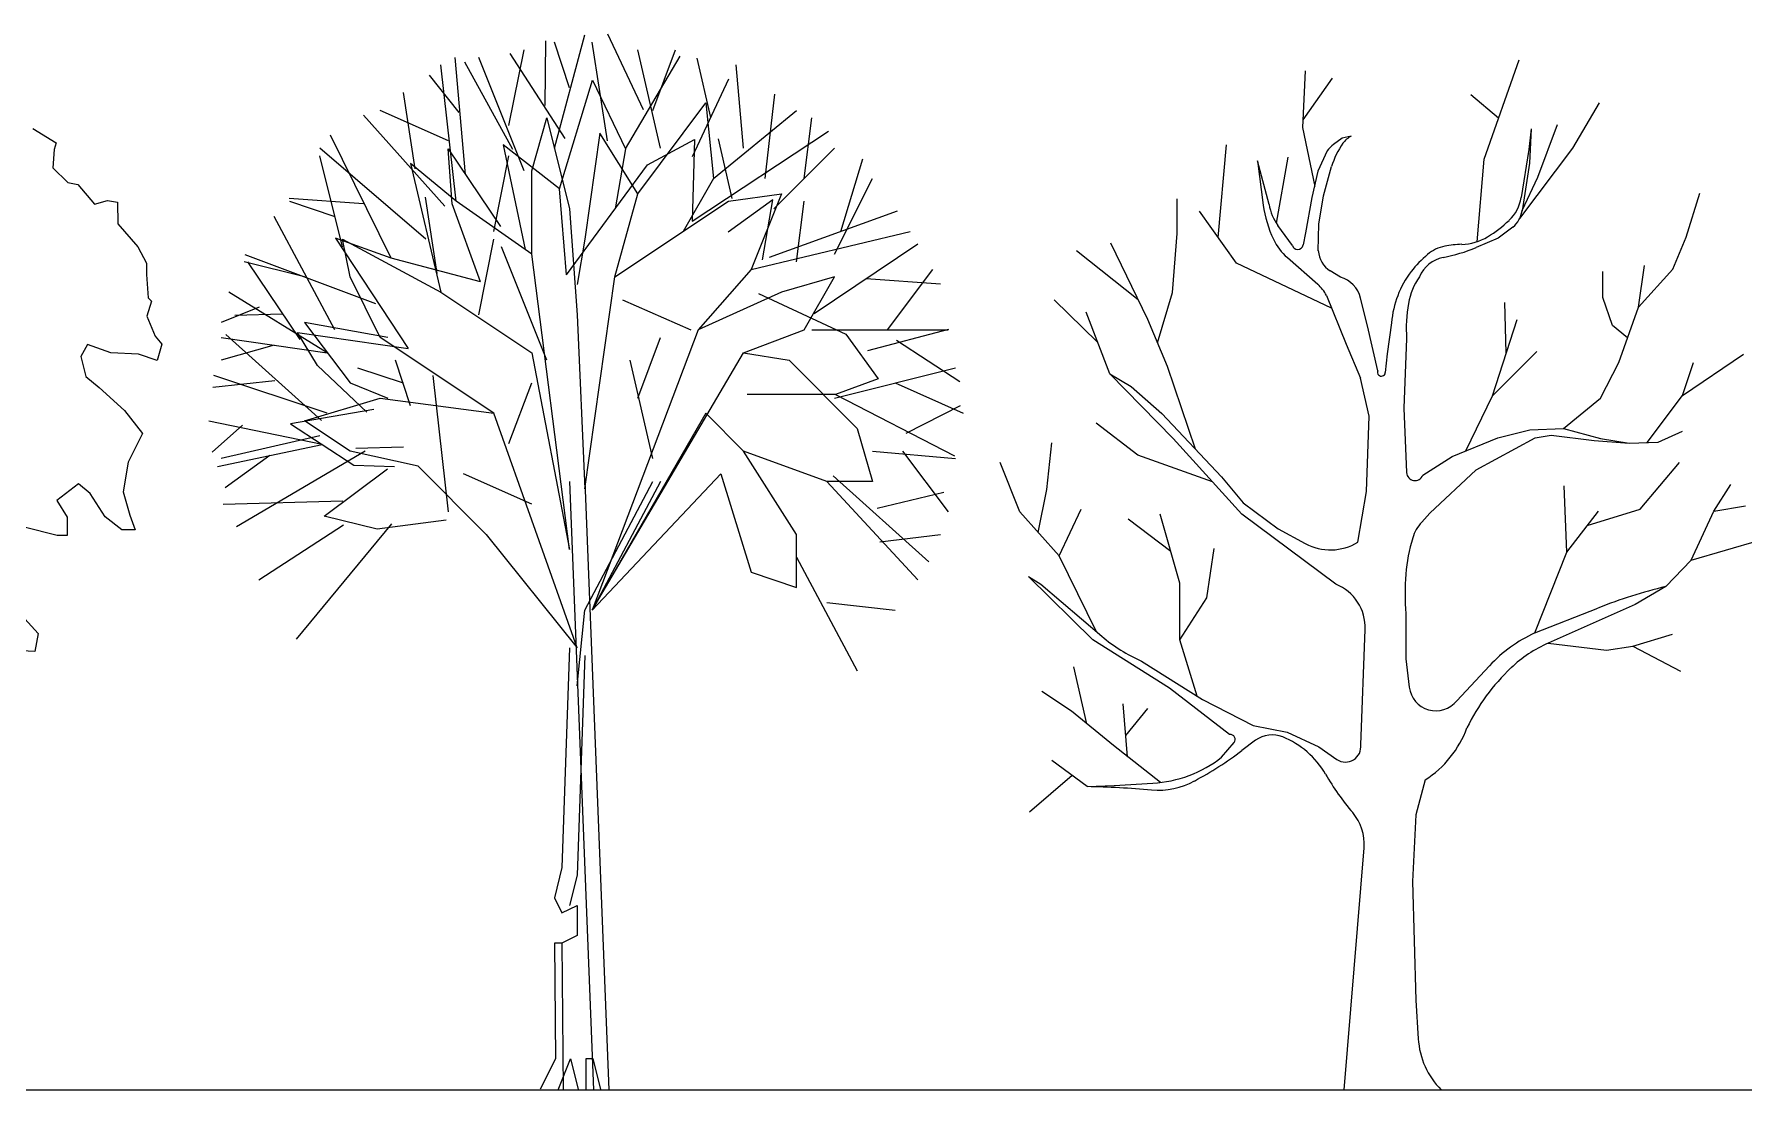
# Model space of a CAD drawing. Header units: millimetres. Extents: x 217.2 to 255.1, y 166.7 to 190.9.
# Drawn here: x 232.25 to 238.8, y 176.67 to 180.72 of the extents above; entities that cross this region are included whole.
import ezdxf

# ---------------------------------------------------------------- set-up
doc = ezdxf.new("R2010")
doc.units = ezdxf.units.MM
doc.layers.add('s', color=145, linetype='Continuous')
doc.layers.add('trees', color=104, linetype='Continuous')

msp = doc.modelspace()

# ---------------------------------------------------------------- linework, layer by layer
at = {"layer": 's', "color": 0}
msp.add_line((217.1888, 176.6733), (255.1288, 176.6733), dxfattribs=at)
at = {"layer": 'trees', "color": 97, "true_color": 0x25742c}
for p, q in [((234.0667, 180.3714), (234.1248, 180.6617)), ((234.2054, 180.4488), (234.2078, 180.6968)), ((234.299, 180.5165), (234.2409, 180.6908)), ((234.4442, 180.3133), (234.3861, 180.6908)), ((234.6184, 180.4294), (234.7055, 180.6617)), ((233.9004, 180.1832), (233.8605, 180.6322)), ((234.0814, 180.28), (233.8977, 180.6149)), ((234.1248, 180.1971), (233.9506, 180.6327)), ((234.8405, 180.4018), (234.7883, 180.63)), ((234.9668, 180.2843), (234.9378, 180.6037)), ((233.8755, 180.4214), (233.7613, 180.5652)), ((234.2601, 180.1288), (234.3865, 180.5456)), ((234.3865, 180.5456), (234.5131, 180.2826)), ((234.7711, 180.253), (234.9099, 180.5507)), ((233.8344, 180.3133), (233.5731, 180.4294)), ((232.24, 180.3605), (232.3294, 180.3049)), ((232.3223, 180.2795), (232.3174, 180.2087)), ((232.3294, 180.3049), (232.3223, 180.2795)), ((234.0442, 180.2974), (234.1287, 179.8955)), ((232.3174, 180.2087), (232.3741, 180.1528)), ((233.4279, 179.9068), (233.3408, 180.2552)), ((234.2875, 179.7988), (234.5974, 180.2207)), ((232.3741, 180.1528), (232.4123, 180.1459)), ((233.5084, 180.0715), (233.2231, 180.0913)), ((233.2247, 180.081), (233.3989, 180.0229)), ((233.4279, 179.9358), (233.8054, 179.7326)), ((235.2376, 179.6503), (235.6345, 179.9183)), ((233.2827, 179.7906), (233.0504, 179.8487)), ((235.4361, 179.7843), (235.7213, 179.7645)), ((233.3698, 179.5003), (232.9924, 179.7326)), ((233.1085, 179.6745), (232.9633, 179.6164)), ((235.2282, 179.5874), (235.7508, 179.5874)), ((235.4436, 179.5089), (235.7536, 179.5909)), ((235.5527, 179.5487), (235.7959, 179.39)), ((233.1666, 179.5293), (232.9633, 179.4712)), ((232.4435, 179.4095), (232.4946, 179.3663)), ((232.4946, 179.3663), (232.5915, 179.2782)), ((235.5476, 179.3841), (235.8089, 179.268)), ((235.59, 179.1914), (235.7984, 179.2982)), ((233.0448, 179.2229), (232.9282, 179.1187)), ((233.3408, 179.1809), (232.9633, 179.0938)), ((232.9481, 179.0641), (233.3499, 179.1486)), ((233.149, 179.1064), (232.9779, 178.9823)), ((235.4605, 179.1228), (235.7799, 179.0938)), ((232.1966, 178.4931), (232.2607, 178.4228)), ((232.2607, 178.4228), (232.2485, 178.3538)), ((232.2485, 178.3538), (232.1723, 178.3586))]:
    msp.add_line(p, q, dxfattribs=at)
at = {"layer": 'trees', "color": 84, "true_color": 0x2aaf18}
for p, q in [((234.2409, 180.2843), (234.3571, 180.7198)), ((234.5825, 180.4315), (234.446, 180.7217)), ((234.2823, 180.3223), (234.0714, 180.6472)), ((234.5131, 180.2826), (234.7238, 180.6375)), ((233.7069, 180.2055), (233.6621, 180.4982)), ((233.821, 180.0617), (233.5083, 180.4114)), ((233.7473, 179.9358), (233.3408, 180.2843)), ((233.8333, 180.2824), (234.0344, 179.9848)), ((234.5974, 180.2207), (234.7785, 180.3175)), ((235.083, 180.052), (235.3153, 180.2843)), ((235.3393, 179.9654), (235.4235, 180.2432)), ((233.4018, 179.94), (233.6798, 179.5159)), ((233.5557, 179.687), (233.0545, 179.8754)), ((233.2655, 179.5505), (233.0644, 179.8481)), ((235.5185, 179.5874), (235.6928, 179.8197)), ((235.112, 179.7326), (234.7926, 179.5874)), ((233.3474, 179.2404), (232.9802, 179.5702)), ((235.3153, 179.3261), (235.7799, 179.4422)), ((233.3499, 179.1486), (232.9158, 179.2378)), ((235.5766, 179.1228), (235.7508, 178.8905)), ((235.3098, 179.0276), (235.677, 178.6978)), ((235.2862, 179.0067), (235.6347, 178.6292)), ((233.4319, 178.8385), (233.107, 178.6276)), ((235.1701, 178.7163), (235.4024, 178.2807)), ((235.2862, 178.5421), (235.5476, 178.513))]:
    msp.add_line(p, q, dxfattribs=at)
at = {"layer": 'trees', "color": 64, "true_color": 0x78b116}
for p, q in [((234.6474, 180.2843), (234.5603, 180.6617)), ((233.8635, 180.081), (233.8054, 180.6037)), ((235.0489, 180.1687), (235.0861, 180.4912)), ((234.1538, 180.1971), (234.2119, 180.4004)), ((234.2119, 180.4004), (234.299, 180.052)), ((234.5603, 180.11), (234.8217, 180.4585)), ((234.8217, 180.4585), (234.8507, 180.1681)), ((234.8507, 180.1681), (235.1701, 180.4294)), ((235.1991, 180.1681), (235.2282, 180.4004)), ((233.6152, 179.8631), (233.3818, 180.3344)), ((234.4152, 180.3423), (234.3571, 179.9358)), ((234.5603, 180.11), (234.4152, 180.3423)), ((234.7687, 180.0049), (235.292, 180.3499)), ((233.8483, 180.0716), (233.8333, 180.2824)), ((234.2601, 180.1288), (234.0442, 180.2974)), ((234.5131, 180.2826), (234.4734, 180.0519)), ((234.7785, 180.3175), (234.7687, 180.0049)), ((234.9224, 180.0918), (234.8703, 180.32)), ((233.8635, 180.081), (233.6892, 180.2262)), ((233.6892, 180.2262), (233.8054, 179.7326)), ((234.0086, 179.9649), (234.0667, 180.2552)), ((234.1538, 179.8777), (234.1538, 180.1971)), ((234.8507, 180.1681), (234.7346, 179.9649)), ((235.3153, 179.8777), (235.4605, 180.1681)), ((233.7913, 179.8037), (233.7466, 180.0964)), ((234.1538, 179.8777), (233.8635, 180.081)), ((234.2875, 179.7988), (234.2601, 180.1288)), ((234.4732, 179.7906), (234.5603, 180.11)), ((234.4732, 179.7906), (234.9088, 180.081)), ((235.0787, 180.0868), (234.9076, 179.9628)), ((234.9088, 180.081), (235.112, 180.11)), ((235.112, 180.11), (234.9959, 179.8197)), ((235.0391, 179.8561), (235.0787, 180.0868)), ((235.1701, 179.8487), (235.1991, 180.081)), ((233.3989, 179.5874), (233.1666, 180.0229)), ((234.299, 180.052), (234.328, 179.6455)), ((235.0664, 179.866), (235.5575, 180.0448)), ((233.6152, 179.8631), (233.4018, 179.94)), ((234.9959, 179.8197), (235.6056, 179.9649)), ((233.457, 179.7906), (233.4279, 179.9358)), ((233.9506, 179.6455), (234.0086, 179.9358)), ((234.3571, 179.9358), (234.328, 179.7616)), ((233.9575, 179.7715), (233.6152, 179.8631)), ((235.3153, 179.7906), (235.112, 179.7326)), ((235.1991, 179.5874), (235.3153, 179.7906)), ((235.0243, 179.7271), (235.3592, 179.5709)), ((233.0149, 179.6447), (233.1985, 179.6497)), ((233.6021, 179.5583), (233.2827, 179.6164)), ((233.2827, 179.6164), (233.457, 179.3841)), ((232.9633, 179.5583), (233.3698, 179.5003)), ((233.2555, 179.5777), (233.6798, 179.5159)), ((233.3325, 179.4513), (233.2555, 179.5777)), ((234.0086, 179.268), (233.5731, 179.5583)), ((234.9668, 179.5003), (235.1991, 179.5874)), ((235.3592, 179.5709), (235.4833, 179.3998)), ((234.9668, 179.5003), (235.1411, 179.4712)), ((233.5211, 179.2727), (233.3325, 179.4513)), ((233.486, 179.4422), (233.6602, 179.3841)), ((233.6892, 179.297), (233.6312, 179.4712)), ((235.1411, 179.4712), (235.4024, 179.2099)), ((233.1688, 179.3917), (232.9306, 179.3668)), ((233.3698, 179.268), (232.9343, 179.4132)), ((233.457, 179.3841), (233.6021, 179.3261)), ((235.4833, 179.3998), (235.3196, 179.3402)), ((233.2827, 179.2389), (233.5731, 179.3261)), ((235.3196, 179.3402), (234.9797, 179.3401)), ((233.5484, 179.2826), (233.2284, 179.228)), ((233.2284, 179.228), (233.4715, 179.0693)), ((233.457, 179.1228), (233.2827, 179.2389)), ((235.4024, 179.2099), (235.4605, 179.0067)), ((233.515, 179.1228), (233.0214, 178.8324)), ((233.7183, 179.0647), (233.457, 179.1228)), ((233.4789, 179.1338), (233.6625, 179.1388)), ((235.2862, 179.0067), (234.9668, 179.1228)), ((235.1701, 178.8034), (234.9668, 179.1228)), ((233.3575, 178.8732), (233.6005, 179.0544)), ((233.4715, 179.0693), (233.6278, 179.0643)), ((234.8797, 179.0357), (234.9959, 178.6582)), ((235.4605, 179.0067), (235.2862, 179.0067)), ((235.4785, 178.9036), (235.734, 178.9657)), ((233.4294, 178.9303), (232.9705, 178.9178)), ((233.6155, 178.8436), (233.2509, 178.4019)), ((233.5609, 178.8237), (233.3575, 178.8732)), ((233.8263, 178.8585), (233.5609, 178.8237)), ((235.1701, 178.6001), (235.1701, 178.8034)), ((235.4895, 178.7744), (235.7218, 178.8034))]:
    msp.add_line(p, q, dxfattribs=at)
at = {"layer": 'trees', "color": 55, "true_color": 0x97922b}
for p, q in [((237.8076, 180.243), (237.9411, 180.6233)), ((237.1119, 180.3636), (237.1213, 180.5808)), ((237.1131, 180.3927), (237.2251, 180.5525)), ((237.1591, 180.137), (237.1119, 180.3636)), ((238.0128, 180.1734), (238.0881, 180.3757)), ((236.7873, 179.9416), (236.8191, 180.2975)), ((233.9575, 179.7715), (233.8483, 180.0716)), ((238.5823, 179.9427), (238.634, 180.1122)), ((236.4801, 179.703), (236.2431, 179.8914)), ((233.5731, 179.5583), (233.457, 179.7906)), ((234.3571, 178.9776), (234.4732, 179.7906)), ((236.3712, 179.4186), (236.2809, 179.6553)), ((238.5681, 179.3357), (238.8022, 179.4948)), ((233.5731, 179.3261), (234.0086, 179.268)), ((235.3196, 179.3402), (235.7761, 179.1047)), ((236.1298, 178.9755), (236.1487, 179.1549)), ((236.1771, 178.7206), (236.026, 178.8905)), ((238.6875, 178.8926), (238.8094, 178.9131)), ((234.9959, 178.6582), (235.1701, 178.6001)), ((236.1067, 178.6122), (236.3405, 178.4128)), ((238.3777, 178.3748), (238.5607, 178.2784)), ((236.2831, 178.0771), (236.2337, 178.2956)), ((236.2242, 178.1256), (236.1109, 178.2012)), ((236.3848, 177.9935), (236.2242, 178.1256)), ((236.2843, 177.836), (236.1487, 177.9367)), ((236.2275, 177.8782), (236.0638, 177.7384))]:
    msp.add_line(p, q, dxfattribs=at)
at = {"layer": 'trees', "color": 45, "true_color": 0xba8d4a}
for p, q in [((237.8626, 180.3996), (237.7563, 180.4897)), ((238.1468, 180.2842), (238.2497, 180.459)), ((237.9878, 180.3593), (237.9782, 180.2793)), ((237.9878, 180.3593), (237.9808, 180.2274)), ((237.205, 180.2745), (237.1686, 180.1969)), ((237.2631, 180.3229), (237.2292, 180.2987)), ((237.297, 180.3302), (237.2631, 180.3229)), ((237.9435, 180.0152), (238.1468, 180.2842)), ((236.9819, 180.0685), (236.9383, 180.2358)), ((236.9383, 180.2358), (236.9601, 180.066)), ((237.0103, 179.9968), (237.0552, 180.2502)), ((237.1904, 180.1024), (237.222, 180.2139)), ((236.6301, 179.9576), (236.6301, 180.0897)), ((237.1468, 180.0952), (237.1225, 179.9594)), ((236.8569, 179.8442), (236.7152, 180.0425)), ((238.5305, 179.8203), (238.5823, 179.9427)), ((236.5169, 179.627), (236.3753, 179.9198)), ((238.3987, 179.6745), (238.4223, 179.8345)), ((238.3987, 179.6745), (238.5305, 179.8203)), ((236.3246, 179.5407), (236.158, 179.7026)), ((236.5544, 179.538), (236.6113, 179.7309)), ((236.5925, 179.4476), (236.5169, 179.627)), ((238.3234, 179.4627), (238.3987, 179.6745)), ((236.6141, 179.1715), (236.3712, 179.4186)), ((236.3712, 179.4186), (236.4535, 179.3709)), ((236.6995, 179.1306), (236.5925, 179.4476)), ((238.5681, 179.3357), (238.6104, 179.4627)), ((236.026, 178.8905), (235.9504, 179.0793)), ((236.0968, 178.8108), (236.1298, 178.9755)), ((238.6875, 178.8926), (238.7532, 178.9941)), ((236.1771, 178.7206), (236.262, 178.9)), ((238.601, 178.705), (238.8651, 178.7812)), ((236.3205, 178.4299), (236.1771, 178.7206)), ((238.0012, 178.4256), (238.124, 178.7354)), ((236.3059, 178.3996), (236.059, 178.6425)), ((236.6007, 178.213), (236.3059, 178.3996)), ((238.2762, 178.3598), (238.3777, 178.3748)), ((238.3777, 178.3748), (238.5299, 178.4206)), ((236.5655, 177.8517), (236.3848, 177.9935)), ((236.2843, 177.836), (236.3885, 177.8403))]:
    msp.add_line(p, q, dxfattribs=at)
at = {"layer": 'trees', "color": 47, "true_color": 0x8d6a35}
for p, q in [((237.9782, 180.2793), (237.9491, 180.0952)), ((237.7798, 179.9258), (237.8076, 180.243)), ((237.9808, 180.2274), (237.9526, 180.0445)), ((237.1686, 180.1969), (237.1468, 180.0952)), ((237.9528, 180.0461), (238.0128, 180.1734)), ((237.1734, 179.9933), (237.1904, 180.1024)), ((236.6113, 179.7309), (236.6301, 179.9576)), ((237.0716, 179.9109), (237.0159, 179.9885)), ((237.1225, 179.9594), (237.1128, 179.9133)), ((237.1711, 179.8915), (237.1734, 179.9933)), ((237.9175, 179.9811), (237.8613, 179.9389)), ((234.2119, 179.4712), (234.0377, 179.9068)), ((237.8613, 179.9389), (237.7768, 179.9038)), ((234.9959, 179.8197), (234.7926, 179.5874)), ((237.222, 179.6711), (236.8569, 179.8442)), ((237.0523, 179.8648), (237.1686, 179.763)), ((237.2558, 179.7897), (237.217, 179.814)), ((238.2623, 179.7121), (238.2623, 179.811)), ((233.8054, 179.7326), (234.1538, 179.5003)), ((234.5023, 179.7035), (234.7636, 179.5874)), ((237.8922, 179.4993), (237.8862, 179.6931)), ((238.3, 179.604), (238.2623, 179.7121)), ((237.839, 179.3343), (237.9334, 179.627)), ((234.7926, 179.5874), (234.3861, 178.513)), ((234.5603, 179.3261), (234.6474, 179.5583)), ((238.3565, 179.5568), (238.3, 179.604)), ((234.3861, 178.513), (234.9668, 179.5003)), ((237.839, 179.3343), (238.0089, 179.5043)), ((234.6184, 179.0938), (234.5313, 179.4712)), ((238.2529, 179.3263), (238.3234, 179.4627)), ((233.8344, 178.8905), (233.7764, 179.4132)), ((234.0667, 179.1518), (234.1538, 179.3841)), ((236.4535, 179.3709), (236.5707, 179.2668)), ((237.7363, 179.1235), (237.839, 179.3343)), ((238.111, 179.2094), (238.2529, 179.3263)), ((238.4318, 179.1556), (238.5681, 179.3357)), ((234.328, 178.3679), (234.0086, 179.268)), ((234.8217, 179.268), (234.3861, 178.513)), ((234.9668, 179.1228), (234.8217, 179.268)), ((236.4792, 179.1077), (236.3185, 179.2304)), ((236.5707, 179.2668), (236.8002, 179.0242)), ((236.8783, 178.8811), (236.6141, 179.1715)), ((237.6844, 179.1021), (237.8591, 179.1741)), ((237.777, 179.0507), (238.0031, 179.1741)), ((237.8591, 179.1741), (237.9826, 179.2049)), ((237.9826, 179.2049), (238.111, 179.2094)), ((238.0031, 179.1741), (238.0647, 179.1844)), ((238.0647, 179.1844), (238.2292, 179.1638)), ((238.111, 179.2094), (238.2529, 179.171)), ((238.2292, 179.1638), (238.3628, 179.1535)), ((238.2529, 179.171), (238.3628, 179.1535)), ((238.3628, 179.1535), (238.474, 179.1568)), ((238.474, 179.1568), (238.5681, 179.1992)), ((236.7657, 179.0049), (236.4792, 179.1077)), ((233.9796, 178.8034), (233.7183, 179.0647)), ((234.1538, 178.9195), (233.8925, 179.0357)), ((234.3861, 178.513), (234.8797, 179.0357)), ((236.8002, 179.0242), (236.8828, 178.9244)), ((238.4055, 178.8999), (238.5566, 179.0793)), ((234.3571, 178.513), (234.6184, 179.0067)), ((234.6474, 179.0067), (234.3861, 178.513)), ((238.124, 178.7354), (238.114, 178.989)), ((236.8828, 178.9244), (237.017, 178.8246)), ((238.124, 178.7354), (238.2458, 178.8926)), ((238.2029, 178.8371), (238.4055, 178.8999)), ((238.601, 178.705), (238.6875, 178.8926)), ((236.6053, 178.7377), (236.4415, 178.8622)), ((236.6398, 178.6166), (236.5643, 178.8811)), ((233.9796, 178.8034), (234.328, 178.3679)), ((237.017, 178.8246), (237.1212, 178.7683)), ((236.7436, 178.5599), (236.772, 178.7489)), ((238.5041, 178.6035), (238.601, 178.705)), ((236.059, 178.6425), (236.1067, 178.6122)), ((236.6398, 178.3994), (236.6398, 178.6166)), ((238.5041, 178.6035), (238.3868, 178.5339)), ((234.328, 178.2227), (234.3571, 178.513)), ((236.6398, 178.3994), (236.7436, 178.5599)), ((238.0012, 178.4256), (238.2438, 178.5209)), ((238.3868, 178.5339), (238.0531, 178.3866)), ((234.299, 178.3679), (234.27, 177.5258)), ((236.7062, 178.1827), (236.6398, 178.3994)), ((238.0531, 178.3866), (238.2762, 178.3598)), ((234.3571, 178.3388), (234.328, 177.4968)), ((236.4923, 178.3175), (236.7264, 178.17)), ((237.7021, 178.1655), (237.8278, 178.2998)), ((236.8306, 178.0354), (236.6007, 178.213)), ((236.7264, 178.17), (236.9214, 178.0704)), ((236.4395, 177.9506), (236.4226, 178.154)), ((236.4327, 178.0321), (236.517, 178.1351)), ((236.9214, 178.0704), (237.0517, 178.0444)), ((236.8002, 177.9486), (236.8479, 178.0049)), ((236.9302, 178.0136), (236.8783, 177.9746)), ((236.3885, 177.8403), (236.5357, 177.849)), ((237.2702, 176.6733), (237.3465, 177.6019)), ((234.27, 177.5258), (234.2409, 177.4097)), ((234.328, 177.4968), (234.299, 177.3806)), ((237.5326, 177.4718), (237.5457, 177.0166)), ((234.2409, 177.4097), (234.27, 177.3516)), ((234.27, 177.3516), (234.328, 177.3806)), ((234.328, 177.3806), (234.328, 177.2645)), ((234.328, 177.2645), (234.27, 177.2354)), ((234.27, 177.2354), (234.2409, 177.2354)), ((234.2409, 177.2354), (234.245, 176.7914)), ((234.27, 177.2354), (234.2751, 176.6733)), ((237.5457, 177.0166), (237.5545, 176.8693)), ((234.245, 176.7914), (234.1869, 176.6753)), ((234.2558, 176.6733), (234.3031, 176.7914)), ((234.3031, 176.7914), (234.3321, 176.6753)), ((234.3902, 176.7914), (234.3611, 176.7914)), ((234.3611, 176.7914), (234.3611, 176.6753)), ((234.4192, 176.6753), (234.3902, 176.7914))]:
    msp.add_line(p, q, dxfattribs=at)
at = {"layer": 'trees', "color": 97, "true_color": 0x279b30}
for p, q in [((232.4123, 180.1459), (232.4764, 180.0702)), ((232.4764, 180.0702), (232.5271, 180.0833)), ((232.5271, 180.0833), (232.5652, 180.0781)), ((232.5652, 180.0781), (232.5659, 179.9947)), ((232.5659, 179.9947), (232.6428, 179.9064)), ((232.6428, 179.9064), (232.6759, 179.8431)), ((232.6759, 179.8431), (232.6763, 179.7996)), ((232.6763, 179.7996), (232.6824, 179.7107)), ((232.6952, 179.6981), (232.6775, 179.6399)), ((232.6824, 179.7107), (232.6952, 179.6981)), ((232.6775, 179.6399), (232.709, 179.564)), ((232.709, 179.564), (232.7346, 179.5333)), ((232.4498, 179.5311), (232.4247, 179.4855)), ((232.4247, 179.4855), (232.4435, 179.4095)), ((232.5389, 179.4991), (232.4498, 179.5311)), ((232.646, 179.4945), (232.5389, 179.4991)), ((232.717, 179.4697), (232.646, 179.4945)), ((232.7346, 179.5333), (232.717, 179.4697)), ((232.5915, 179.2782), (232.6611, 179.1898)), ((232.6611, 179.1898), (232.6057, 179.0805)), ((232.6057, 179.0805), (232.5866, 178.9661)), ((232.4158, 178.9974), (232.3329, 178.9332)), ((232.4597, 178.9596), (232.4158, 178.9974)), ((232.5184, 178.8712), (232.4597, 178.9596)), ((232.5866, 178.9661), (232.6127, 178.8774)), ((232.3329, 178.9332), (232.3715, 178.87)), ((232.3339, 178.799), (232.2067, 178.8306)), ((232.3715, 178.87), (232.372, 178.7993)), ((232.5823, 178.8209), (232.5184, 178.8712)), ((232.6127, 178.8774), (232.6331, 178.8213)), ((232.372, 178.7993), (232.3339, 178.799)), ((232.6331, 178.8213), (232.5823, 178.8209))]:
    msp.add_line(p, q, dxfattribs=at)
at = {"layer": 'trees', "color": 49, "true_color": 0x594322}
for p, q in [((234.299, 178.7453), (234.1538, 179.8777)), ((237.2025, 179.7194), (237.2777, 179.5328)), ((237.3601, 179.603), (237.3333, 179.7097)), ((234.328, 179.6455), (234.3571, 178.9776)), ((237.4521, 179.6152), (237.4353, 179.4964)), ((237.3989, 179.431), (237.3601, 179.603)), ((237.5097, 179.5544), (237.4994, 179.2871)), ((234.1538, 179.5003), (234.299, 178.7453)), ((237.2777, 179.5328), (237.3333, 179.4019)), ((237.4353, 179.4964), (237.428, 179.4237)), ((237.3659, 179.2562), (237.3333, 179.4019)), ((237.4994, 179.2871), (237.5097, 179.0404)), ((237.3554, 178.9685), (237.3659, 179.2562)), ((237.5713, 179.0301), (237.6844, 179.1021)), ((237.5994, 178.8849), (237.777, 179.0507)), ((234.299, 179.0067), (234.3914, 176.6733)), ((234.3571, 179.0067), (234.4495, 176.6733)), ((237.3231, 178.7734), (237.3554, 178.9685)), ((237.2381, 178.6122), (236.8783, 178.8811)), ((237.5994, 178.8849), (237.5676, 178.8503)), ((237.5068, 178.4994), (237.5068, 178.3258)), ((237.3335, 177.9966), (237.3508, 178.4389)), ((237.5068, 178.3258), (237.5199, 178.2175)), ((237.0517, 178.0444), (237.1728, 177.9881)), ((237.1728, 177.9881), (237.2424, 177.9403)), ((237.5806, 177.8621), (237.5457, 177.7277)), ((237.5457, 177.7277), (237.5326, 177.4718))]:
    msp.add_line(p, q, dxfattribs=at)
at = {"layer": 'trees', "color": 45, "true_color": 0xba8d4a}
for centre, major_axis, start_param, end_param in [((237.2905, 180.2129), (-0.0745, 0.0745), -0.165115, 0.161541), ((237.4942, 180.1369), (0.2, 0.2), 1.72615, 2.080329), ((237.3365, 180.2518), (-0.0621, 0.0621), -0.318171, 0.155353), ((237.3833, 180.1204), (-0.3017, 0.3017), 0.913201, 1.234473), ((237.1778, 180.1046), (0.1408, 0.1408), 2.538453, 2.97841), ((236.7415, 178.8831), (0.437, 0.437), 3.220919, 3.512)]:
    msp.add_ellipse(centre, major_axis=major_axis, ratio=1, start_param=start_param, end_param=end_param, dxfattribs=at)
at = {"layer": 'trees', "color": 47, "true_color": 0x8d6a35}
for centre, major_axis, start_param, end_param in [((237.7984, 180.119), (-0.1079, 0.1079), 3.11171, 3.770391), ((237.5551, 180.3772), (0.3588, 0.3588), 4.477568, 4.682508), ((237.8487, 180.0605), (0.0743, 0.0743), 4.6408, 5.344707), ((237.7177, 180.1123), (-0.139, 0.139), 2.374162, 2.906771), ((237.1993, 180.0317), (0.1573, 0.1573), 2.805271, 3.204979), ((237.0917, 179.9175), (-0.015, 0.015), 1.101498, 2.319761), ((237.0917, 179.9178), (0.0152, 0.0152), 3.890558, 5.289222), ((237.2692, 179.8973), (-0.0695, 0.0695), 0.84394, 1.796768), ((237.8535, 179.5606), (0.291, 0.291), 1.479493, 1.700571), ((237.6862, 179.7617), (0.106, 0.106), 0.989105, 1.479493), ((237.517, 180.528), (0.4781, 0.4781), 4.124997, 4.321267), ((237.7276, 179.5609), (-0.251, 0.251), -0.767431, -0.581692), ((237.675, 179.741), (-0.0895, 0.0895), -0.587393, 0.377973), ((237.0728, 179.6536), (-0.1028, 0.1028), 4.396806, 4.778694), ((238.9871, 176.6288), (1.4375, 1.4375), 1.02531, 1.159712), ((238.2402, 177.9138), (0.3994, 0.3994), 1.222321, 1.603907), ((238.2559, 177.9274), (0.3549, 0.3549), 1.201161, 1.545249), ((238.4696, 177.7024), (-0.5744, 0.5744), -0.025548, 0.32762), ((236.994, 177.9266), (-0.0763, 0.0763), -1.169259, -0.153079), ((235.9916, 179.1543), (1.0435, 1.0435), 4.424625, 4.571507), ((236.8337, 178.017), (0.0132, 0.0132), 4.795038, 7.232552), ((236.5074, 178.3253), (-0.3374, 0.3374), 2.415543, 3.016903), ((236.5561, 178.1152), (-0.2073, 0.2073), 2.272171, 2.853829), ((237.8578, 176.8874), (-0.2149, 0.2149), 0.845166, 1.567519)]:
    msp.add_ellipse(centre, major_axis=major_axis, ratio=1, start_param=start_param, end_param=end_param, dxfattribs=at)
at = {"layer": 'trees', "color": 49, "true_color": 0x594322}
for centre, major_axis, start_param, end_param in [((237.8188, 179.5874), (0.26, 0.26), 1.700569, 2.280272), ((237.2253, 179.6826), (-0.0787, 0.0787), 4.172824, 5.22029), ((237.7675, 179.6449), (-0.1802, 0.1802), 0.174379, 0.610712), ((238.0538, 179.5944), (0.3858, 0.3858), 2.181509, 2.429678), ((237.4129, 179.4252), (0.0107, 0.0107), 1.965128, 5.398127), ((237.5416, 179.0417), (0.0226, 0.0226), 2.397702, 5.1257), ((237.6819, 178.7448), (0.11, 0.11), 1.610789, 2.06289), ((237.2176, 178.9467), (-0.1434, 0.1434), 1.860785, 2.902613), ((238.1643, 178.5991), (-0.4663, 0.4663), 0.492095, 0.706705), ((238.468, 178.5752), (-0.6818, 0.6818), 0.706705, 0.864092), ((237.1718, 178.4459), (-0.1266, 0.1266), 3.887877, 5.118662), ((237.6219, 178.2298), (0.0727, 0.0727), 2.476202, 4.821485), ((237.3696, 178.1959), (0.2793, 0.2793), 4.490718, 5.150271), ((236.909, 177.7163), (-0.2367, 0.2367), 4.450353, 5.113926), ((237.2755, 177.9886), (-0.0414, 0.0414), 1.754345, 4.064892), ((238.0492, 178.3742), (-0.6941, 0.6941), 1.308761, 1.492831), ((237.1636, 177.617), (-0.1298, 0.1298), 3.84495, 4.634425)]:
    msp.add_ellipse(centre, major_axis=major_axis, ratio=1, start_param=start_param, end_param=end_param, dxfattribs=at)
at = {"layer": 'trees', "color": 55, "true_color": 0x97922b}
msp.add_ellipse((236.2012, 173.9012), major_axis=(2.7829, 2.7829), ratio=1, start_param=0.701374, end_param=0.764277, dxfattribs=at)

doc.saveas('drawing.dxf')
